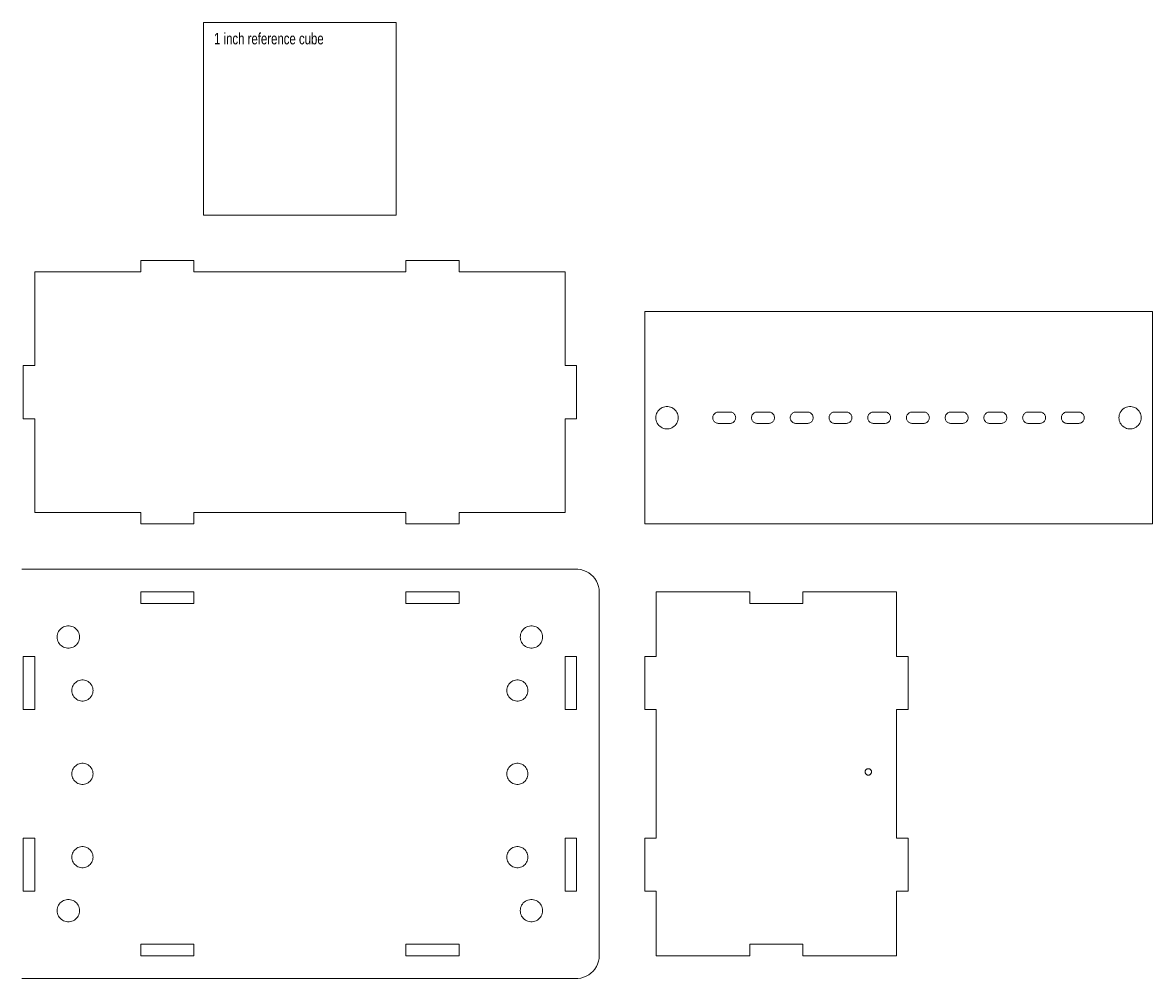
# Model space of a CAD drawing. Header units: millimetres. Extents: x -112 to 112, y -128 to 99.
# Drawn here: x -36.6 to 112.5, y -27 to 99.2 of the extents above; entities that cross this region are included whole.
import ezdxf

# ---------------------------------------------------------------- set-up
doc = ezdxf.new("R2010")
doc.units = ezdxf.units.MM
doc.layers.get('0').update_dxf_attribs({"linetype": 'CONTINUOUS', "lineweight": 0})
doc.styles.get("Standard").update_dxf_attribs({"font": 'txt', "width": 0.75})

msp = doc.modelspace()

# ---------------------------------------------------------------- linework, layer by layer
for p, q in [((-12.7, 73.75), (-12.7, 99.15)), ((-12.7, 99.15), (12.7, 99.15)), ((12.7, 99.15), (12.7, 73.75)), ((12.7, 73.75), (-12.7, 73.75)), ((-21, 66.25), (-21, 67.75)), ((-21, 67.75), (-14, 67.75)), ((-14, 67.75), (-14, 66.25)), ((14, 66.25), (14, 67.75)), ((14, 67.75), (21, 67.75)), ((21, 67.75), (21, 66.25)), ((-35, 53.875), (-35, 66.25)), ((-35, 66.25), (-21, 66.25)), ((-14, 66.25), (14, 66.25)), ((21, 66.25), (35, 66.25)), ((35, 66.25), (35, 53.875)), ((45.5, 33), (45.5, 61)), ((45.5, 61), (112.5, 61)), ((112.5, 61), (112.5, 33)), ((-36.5, 46.875), (-36.5, 53.875)), ((-36.5, 53.875), (-35, 53.875)), ((35, 53.875), (36.5, 53.875)), ((36.5, 53.875), (36.5, 46.875)), ((47.154, 47.71), (47.253, 47.866)), ((47.253, 47.866), (47.371, 48.008)), ((47.371, 48.008), (47.506, 48.135)), ((47.506, 48.135), (47.656, 48.244)), ((47.656, 48.244), (47.818, 48.333)), ((47.818, 48.333), (47.99, 48.401)), ((47.99, 48.401), (48.169, 48.447)), ((48.169, 48.447), (48.352, 48.47)), ((48.352, 48.47), (48.538, 48.47)), ((48.538, 48.47), (48.721, 48.447)), ((48.721, 48.447), (48.9, 48.401)), ((48.9, 48.401), (49.072, 48.333)), ((49.072, 48.333), (49.234, 48.244)), ((49.234, 48.244), (49.384, 48.135)), ((49.384, 48.135), (49.519, 48.008)), ((49.519, 48.008), (49.637, 47.866)), ((49.637, 47.866), (49.736, 47.71)), ((54.921, 47.679), (55.008, 47.713)), ((55.008, 47.713), (55.099, 47.737)), ((55.099, 47.737), (55.193, 47.749)), ((55.193, 47.749), (55.24, 47.75)), ((55.24, 47.75), (56.76, 47.75)), ((56.76, 47.75), (56.807, 47.749)), ((56.807, 47.749), (56.901, 47.737)), ((56.901, 47.737), (56.992, 47.713)), ((56.992, 47.713), (57.079, 47.679)), ((60.032, 47.679), (60.119, 47.713)), ((60.119, 47.713), (60.211, 47.737)), ((60.211, 47.737), (60.304, 47.749)), ((60.304, 47.749), (60.351, 47.75)), ((60.351, 47.75), (61.871, 47.75)), ((61.871, 47.75), (61.918, 47.749)), ((61.918, 47.749), (62.012, 47.737)), ((62.012, 47.737), (62.103, 47.713)), ((62.103, 47.713), (62.19, 47.679)), ((65.143, 47.679), (65.23, 47.713)), ((65.23, 47.713), (65.322, 47.737)), ((65.322, 47.737), (65.415, 47.749)), ((65.415, 47.749), (65.462, 47.749)), ((65.462, 47.749), (66.982, 47.75)), ((66.982, 47.75), (67.029, 47.749)), ((67.029, 47.749), (67.123, 47.737)), ((67.123, 47.737), (67.214, 47.713)), ((67.214, 47.713), (67.302, 47.679)), ((70.254, 47.679), (70.342, 47.713)), ((70.342, 47.713), (70.433, 47.737)), ((70.433, 47.737), (70.526, 47.749)), ((70.526, 47.749), (70.573, 47.75)), ((70.573, 47.75), (72.093, 47.75)), ((72.093, 47.75), (72.14, 47.749)), ((72.14, 47.749), (72.234, 47.737)), ((72.234, 47.737), (72.325, 47.713)), ((72.325, 47.713), (72.413, 47.679)), ((75.365, 47.679), (75.453, 47.713)), ((75.453, 47.713), (75.544, 47.737)), ((75.544, 47.737), (75.637, 47.749)), ((75.637, 47.749), (75.684, 47.75)), ((75.684, 47.75), (77.204, 47.75)), ((77.204, 47.75), (77.252, 47.749)), ((77.252, 47.749), (77.345, 47.737)), ((77.345, 47.737), (77.436, 47.713)), ((77.436, 47.713), (77.524, 47.679)), ((80.476, 47.679), (80.564, 47.713)), ((80.564, 47.713), (80.655, 47.737)), ((80.655, 47.737), (80.748, 47.749)), ((80.748, 47.749), (80.796, 47.75)), ((80.796, 47.75), (82.316, 47.75)), ((82.316, 47.75), (82.363, 47.749)), ((82.363, 47.749), (82.456, 47.737)), ((82.456, 47.737), (82.547, 47.713)), ((82.547, 47.713), (82.635, 47.679)), ((85.587, 47.679), (85.675, 47.713)), ((85.675, 47.713), (85.766, 47.737)), ((85.766, 47.737), (85.86, 47.749)), ((85.86, 47.749), (85.907, 47.75)), ((85.907, 47.75), (87.427, 47.75)), ((87.427, 47.75), (87.474, 47.749)), ((87.474, 47.749), (87.567, 47.737)), ((87.567, 47.737), (87.658, 47.713)), ((87.658, 47.713), (87.746, 47.679)), ((90.698, 47.679), (90.786, 47.713)), ((90.786, 47.713), (90.877, 47.737)), ((90.877, 47.737), (90.971, 47.749)), ((90.971, 47.749), (91.018, 47.75)), ((91.018, 47.75), (92.538, 47.75)), ((92.538, 47.75), (92.585, 47.749)), ((92.585, 47.749), (92.678, 47.737)), ((92.678, 47.737), (92.77, 47.713)), ((92.77, 47.713), (92.857, 47.679)), ((95.81, 47.679), (95.897, 47.713)), ((95.897, 47.713), (95.988, 47.737)), ((95.988, 47.737), (96.082, 47.749)), ((96.082, 47.749), (96.129, 47.75)), ((96.129, 47.75), (97.649, 47.75)), ((97.649, 47.75), (97.696, 47.749)), ((97.696, 47.749), (97.789, 47.737)), ((97.789, 47.737), (97.881, 47.713)), ((97.881, 47.713), (97.968, 47.679)), ((100.921, 47.679), (101.008, 47.713)), ((101.008, 47.713), (101.099, 47.737)), ((101.099, 47.737), (101.193, 47.749)), ((101.193, 47.749), (101.24, 47.75)), ((101.24, 47.75), (102.76, 47.75)), ((102.76, 47.75), (102.807, 47.749)), ((102.807, 47.749), (102.901, 47.737)), ((102.901, 47.737), (102.992, 47.713)), ((102.992, 47.713), (103.079, 47.679)), ((108.264, 47.71), (108.363, 47.866)), ((108.363, 47.866), (108.481, 48.008)), ((108.481, 48.008), (108.616, 48.135)), ((108.616, 48.135), (108.766, 48.244)), ((108.766, 48.244), (108.928, 48.333)), ((108.928, 48.333), (109.1, 48.401)), ((109.1, 48.401), (109.279, 48.447)), ((109.279, 48.447), (109.462, 48.47)), ((109.462, 48.47), (109.648, 48.47)), ((109.648, 48.47), (109.831, 48.447)), ((109.831, 48.447), (110.01, 48.401)), ((110.01, 48.401), (110.182, 48.333)), ((110.182, 48.333), (110.344, 48.244)), ((110.344, 48.244), (110.494, 48.135)), ((110.494, 48.135), (110.629, 48.008)), ((110.629, 48.008), (110.747, 47.866)), ((110.747, 47.866), (110.846, 47.71)), ((-35, 46.875), (-36.5, 46.875)), ((-35, 34.5), (-35, 46.875)), ((36.5, 46.875), (35, 46.875)), ((35, 46.875), (35, 34.5)), ((46.972, 47), (46.983, 47.185)), ((46.983, 46.815), (46.972, 47)), ((46.983, 47.185), (47.018, 47.366)), ((47.018, 46.634), (46.983, 46.815)), ((47.018, 47.366), (47.075, 47.542)), ((47.075, 46.458), (47.018, 46.634)), ((47.075, 47.542), (47.154, 47.71)), ((47.154, 46.29), (47.075, 46.458)), ((47.253, 46.134), (47.154, 46.29)), ((49.736, 46.29), (49.637, 46.134)), ((49.736, 47.71), (49.815, 47.542)), ((49.815, 46.458), (49.736, 46.29)), ((49.815, 47.542), (49.872, 47.366)), ((49.872, 46.634), (49.815, 46.458)), ((49.872, 47.366), (49.907, 47.185)), ((49.907, 46.815), (49.872, 46.634)), ((49.907, 47.185), (49.918, 47)), ((49.918, 47), (49.907, 46.815)), ((54.49, 47), (54.496, 47.094)), ((54.496, 46.906), (54.49, 47)), ((54.496, 47.094), (54.514, 47.187)), ((54.514, 46.813), (54.496, 46.906)), ((54.514, 47.187), (54.543, 47.276)), ((54.543, 46.724), (54.514, 46.813)), ((54.543, 47.276), (54.583, 47.361)), ((54.583, 46.639), (54.543, 46.724)), ((54.583, 47.361), (54.633, 47.441)), ((54.633, 46.559), (54.583, 46.639)), ((54.633, 47.441), (54.693, 47.513)), ((54.693, 46.487), (54.633, 46.559)), ((54.693, 47.513), (54.762, 47.578)), ((54.762, 46.422), (54.693, 46.487)), ((54.762, 47.578), (54.838, 47.633)), ((54.838, 46.367), (54.762, 46.422)), ((54.838, 47.633), (54.921, 47.679)), ((54.921, 46.321), (54.838, 46.367)), ((55.008, 46.287), (54.921, 46.321)), ((55.099, 46.263), (55.008, 46.287)), ((55.193, 46.251), (55.099, 46.263)), ((55.24, 46.251), (55.193, 46.251)), ((56.76, 46.25), (55.24, 46.251)), ((56.807, 46.251), (56.76, 46.25)), ((56.901, 46.263), (56.807, 46.251)), ((56.992, 46.287), (56.901, 46.263)), ((57.079, 46.321), (56.992, 46.287)), ((57.079, 47.679), (57.162, 47.633)), ((57.162, 46.367), (57.079, 46.321)), ((57.162, 47.633), (57.238, 47.578)), ((57.238, 46.422), (57.162, 46.367)), ((57.238, 47.578), (57.307, 47.513)), ((57.307, 46.487), (57.238, 46.422)), ((57.307, 47.513), (57.367, 47.441)), ((57.367, 46.559), (57.307, 46.487)), ((57.367, 47.441), (57.417, 47.361)), ((57.417, 46.639), (57.367, 46.559)), ((57.417, 47.361), (57.457, 47.276)), ((57.457, 46.724), (57.417, 46.639)), ((57.457, 47.276), (57.486, 47.187)), ((57.486, 46.813), (57.457, 46.724)), ((57.486, 47.187), (57.504, 47.094)), ((57.504, 46.906), (57.486, 46.813)), ((57.504, 47.094), (57.51, 47)), ((57.51, 47), (57.504, 46.906)), ((59.601, 47), (59.607, 47.094)), ((59.607, 46.906), (59.601, 47)), ((59.607, 47.094), (59.625, 47.187)), ((59.625, 46.813), (59.607, 46.906)), ((59.625, 47.187), (59.654, 47.276)), ((59.654, 46.724), (59.625, 46.813)), ((59.654, 47.276), (59.694, 47.361)), ((59.694, 46.639), (59.654, 46.724)), ((59.694, 47.361), (59.744, 47.441)), ((59.744, 46.559), (59.694, 46.639)), ((59.744, 47.441), (59.804, 47.513)), ((59.804, 46.487), (59.744, 46.559)), ((59.804, 47.513), (59.873, 47.578)), ((59.873, 46.422), (59.804, 46.487)), ((59.873, 47.578), (59.949, 47.633)), ((59.949, 46.367), (59.873, 46.422)), ((59.949, 47.633), (60.032, 47.679)), ((60.032, 46.321), (59.949, 46.367)), ((60.119, 46.287), (60.032, 46.321)), ((60.211, 46.263), (60.119, 46.287)), ((60.304, 46.251), (60.211, 46.263)), ((60.351, 46.251), (60.304, 46.251)), ((61.871, 46.25), (60.351, 46.251)), ((61.918, 46.251), (61.871, 46.25)), ((62.012, 46.263), (61.918, 46.251)), ((62.103, 46.287), (62.012, 46.263)), ((62.19, 46.321), (62.103, 46.287)), ((62.19, 47.679), (62.273, 47.633)), ((62.273, 46.367), (62.19, 46.321)), ((62.273, 47.633), (62.349, 47.578)), ((62.349, 46.422), (62.273, 46.367)), ((62.349, 47.578), (62.418, 47.513)), ((62.418, 46.487), (62.349, 46.422)), ((62.418, 47.513), (62.478, 47.441)), ((62.478, 46.559), (62.418, 46.487)), ((62.478, 47.441), (62.528, 47.361)), ((62.528, 46.639), (62.478, 46.559)), ((62.528, 47.361), (62.568, 47.276)), ((62.568, 46.724), (62.528, 46.639)), ((62.568, 47.276), (62.598, 47.187)), ((62.598, 46.813), (62.568, 46.724)), ((62.598, 47.187), (62.615, 47.094)), ((62.615, 46.906), (62.598, 46.813)), ((62.615, 47.094), (62.621, 47)), ((62.621, 47), (62.615, 46.906)), ((64.712, 47), (64.718, 47.094)), ((64.718, 46.906), (64.712, 47)), ((64.718, 47.094), (64.736, 47.187)), ((64.736, 46.813), (64.718, 46.906)), ((64.736, 47.187), (64.765, 47.276)), ((64.765, 46.724), (64.736, 46.813)), ((64.765, 47.276), (64.805, 47.361)), ((64.805, 46.639), (64.765, 46.724)), ((64.805, 47.361), (64.855, 47.441)), ((64.855, 46.559), (64.805, 46.639)), ((64.855, 47.441), (64.915, 47.513)), ((64.915, 46.487), (64.855, 46.559)), ((64.915, 47.513), (64.984, 47.578)), ((64.984, 46.422), (64.915, 46.487)), ((64.984, 47.578), (65.06, 47.633)), ((65.06, 46.367), (64.984, 46.422)), ((65.06, 47.633), (65.143, 47.679)), ((65.143, 46.321), (65.06, 46.367)), ((65.23, 46.287), (65.143, 46.321)), ((65.322, 46.263), (65.23, 46.287)), ((65.415, 46.251), (65.322, 46.263)), ((65.462, 46.25), (65.415, 46.251)), ((66.982, 46.25), (65.462, 46.25)), ((67.029, 46.251), (66.982, 46.25)), ((67.123, 46.263), (67.029, 46.251)), ((67.214, 46.287), (67.123, 46.263)), ((67.302, 46.321), (67.214, 46.287)), ((67.302, 47.679), (67.384, 47.633)), ((67.384, 46.367), (67.302, 46.321)), ((67.384, 47.633), (67.46, 47.578)), ((67.46, 46.422), (67.384, 46.367)), ((67.46, 47.578), (67.529, 47.513)), ((67.529, 46.487), (67.46, 46.422)), ((67.529, 47.513), (67.589, 47.441)), ((67.589, 46.559), (67.529, 46.487)), ((67.589, 47.441), (67.639, 47.361)), ((67.639, 46.639), (67.589, 46.559)), ((67.639, 47.361), (67.68, 47.276)), ((67.68, 46.724), (67.639, 46.639)), ((67.68, 47.276), (67.709, 47.187)), ((67.709, 46.813), (67.68, 46.724)), ((67.709, 47.187), (67.726, 47.094)), ((67.726, 46.906), (67.709, 46.813)), ((67.726, 47.094), (67.732, 47)), ((67.732, 47), (67.726, 46.906)), ((69.823, 47), (69.829, 47.094)), ((69.829, 46.906), (69.823, 47)), ((69.829, 47.094), (69.847, 47.187)), ((69.847, 46.813), (69.829, 46.906)), ((69.847, 47.187), (69.876, 47.276)), ((69.876, 46.724), (69.847, 46.813)), ((69.876, 47.276), (69.916, 47.361)), ((69.916, 46.639), (69.876, 46.724)), ((69.916, 47.361), (69.967, 47.441)), ((69.967, 46.559), (69.916, 46.639)), ((69.967, 47.441), (70.027, 47.513)), ((70.027, 46.487), (69.967, 46.559)), ((70.027, 47.513), (70.095, 47.578)), ((70.095, 46.422), (70.027, 46.487)), ((70.095, 47.578), (70.171, 47.633)), ((70.171, 46.367), (70.095, 46.422)), ((70.171, 47.633), (70.254, 47.679)), ((70.254, 46.321), (70.171, 46.367)), ((70.342, 46.287), (70.254, 46.321)), ((70.433, 46.263), (70.342, 46.287)), ((70.526, 46.251), (70.433, 46.263)), ((70.573, 46.251), (70.526, 46.251)), ((72.093, 46.25), (70.573, 46.251)), ((72.14, 46.251), (72.093, 46.25)), ((72.234, 46.263), (72.14, 46.251)), ((72.325, 46.287), (72.234, 46.263)), ((72.413, 46.321), (72.325, 46.287)), ((72.413, 47.679), (72.495, 47.633)), ((72.495, 46.367), (72.413, 46.321)), ((72.495, 47.633), (72.571, 47.578)), ((72.571, 46.422), (72.495, 46.367)), ((72.571, 47.578), (72.64, 47.513)), ((72.64, 46.487), (72.571, 46.422)), ((72.64, 47.513), (72.7, 47.441)), ((72.7, 46.559), (72.64, 46.487)), ((72.7, 47.441), (72.751, 47.361)), ((72.751, 46.639), (72.7, 46.559)), ((72.751, 47.361), (72.791, 47.276)), ((72.791, 46.724), (72.751, 46.639)), ((72.791, 47.276), (72.82, 47.187)), ((72.82, 46.813), (72.791, 46.724)), ((72.82, 47.187), (72.837, 47.094)), ((72.837, 46.906), (72.82, 46.813)), ((72.837, 47.094), (72.843, 47)), ((72.843, 47), (72.837, 46.906)), ((74.934, 47), (74.94, 47.094)), ((74.94, 46.906), (74.934, 47)), ((74.94, 47.094), (74.958, 47.187)), ((74.958, 46.813), (74.94, 46.906)), ((74.958, 47.187), (74.987, 47.276)), ((74.987, 46.724), (74.958, 46.813)), ((74.987, 47.276), (75.027, 47.361)), ((75.027, 46.639), (74.987, 46.724)), ((75.027, 47.361), (75.078, 47.441)), ((75.078, 46.559), (75.027, 46.639)), ((75.078, 47.441), (75.138, 47.513)), ((75.138, 46.487), (75.078, 46.559)), ((75.138, 47.513), (75.206, 47.578)), ((75.206, 46.422), (75.138, 46.487)), ((75.206, 47.578), (75.283, 47.633)), ((75.283, 46.367), (75.206, 46.422)), ((75.283, 47.633), (75.365, 47.679)), ((75.365, 46.321), (75.283, 46.367)), ((75.453, 46.287), (75.365, 46.321)), ((75.544, 46.263), (75.453, 46.287)), ((75.637, 46.251), (75.544, 46.263)), ((75.684, 46.25), (75.637, 46.251)), ((77.204, 46.25), (75.684, 46.25)), ((77.252, 46.251), (77.204, 46.25)), ((77.345, 46.263), (77.252, 46.251)), ((77.436, 46.287), (77.345, 46.263)), ((77.524, 46.321), (77.436, 46.287)), ((77.524, 47.679), (77.606, 47.633)), ((77.606, 46.367), (77.524, 46.321)), ((77.606, 47.633), (77.683, 47.578)), ((77.683, 46.422), (77.606, 46.367)), ((77.683, 47.578), (77.751, 47.513)), ((77.751, 46.487), (77.683, 46.422)), ((77.751, 47.513), (77.811, 47.441)), ((77.811, 46.559), (77.751, 46.487)), ((77.811, 47.441), (77.862, 47.361)), ((77.862, 46.639), (77.811, 46.559)), ((77.862, 47.361), (77.902, 47.276)), ((77.902, 46.724), (77.862, 46.639)), ((77.902, 47.276), (77.931, 47.187)), ((77.931, 46.813), (77.902, 46.724)), ((77.931, 47.187), (77.949, 47.094)), ((77.949, 46.906), (77.931, 46.813)), ((77.949, 47.094), (77.954, 47)), ((77.954, 47), (77.949, 46.906)), ((80.046, 47), (80.051, 47.094)), ((80.051, 46.906), (80.046, 47)), ((80.051, 47.094), (80.069, 47.187)), ((80.069, 46.813), (80.051, 46.906)), ((80.069, 47.187), (80.098, 47.276)), ((80.098, 46.724), (80.069, 46.813)), ((80.098, 47.276), (80.138, 47.361)), ((80.138, 46.639), (80.098, 46.724)), ((80.138, 47.361), (80.189, 47.441)), ((80.189, 46.559), (80.138, 46.639)), ((80.189, 47.441), (80.249, 47.513)), ((80.249, 46.487), (80.189, 46.559)), ((80.249, 47.513), (80.317, 47.578)), ((80.317, 46.422), (80.249, 46.487)), ((80.317, 47.578), (80.394, 47.633)), ((80.394, 46.367), (80.317, 46.422)), ((80.394, 47.633), (80.476, 47.679)), ((80.476, 46.321), (80.394, 46.367)), ((80.564, 46.287), (80.476, 46.321)), ((80.655, 46.263), (80.564, 46.287)), ((80.748, 46.251), (80.655, 46.263)), ((80.796, 46.25), (80.748, 46.251)), ((82.316, 46.25), (80.796, 46.25)), ((82.363, 46.251), (82.316, 46.25)), ((82.456, 46.263), (82.363, 46.251)), ((82.547, 46.287), (82.456, 46.263)), ((82.635, 46.321), (82.547, 46.287)), ((82.635, 47.679), (82.717, 47.633)), ((82.717, 46.367), (82.635, 46.321)), ((82.717, 47.633), (82.794, 47.578)), ((82.794, 46.422), (82.717, 46.367)), ((82.794, 47.578), (82.862, 47.513)), ((82.862, 46.487), (82.794, 46.422)), ((82.862, 47.513), (82.922, 47.441)), ((82.922, 46.559), (82.862, 46.487)), ((82.922, 47.441), (82.973, 47.361)), ((82.973, 46.639), (82.922, 46.559)), ((82.973, 47.361), (83.013, 47.276)), ((83.013, 46.724), (82.973, 46.639)), ((83.013, 47.276), (83.042, 47.187)), ((83.042, 46.813), (83.013, 46.724)), ((83.042, 47.187), (83.06, 47.094)), ((83.06, 46.906), (83.042, 46.813)), ((83.06, 47.094), (83.066, 47)), ((83.066, 47), (83.06, 46.906)), ((85.157, 47), (85.163, 47.094)), ((85.163, 46.906), (85.157, 47)), ((85.163, 47.094), (85.18, 47.187)), ((85.18, 46.813), (85.163, 46.906)), ((85.18, 47.187), (85.209, 47.276)), ((85.209, 46.724), (85.18, 46.813)), ((85.209, 47.276), (85.249, 47.361)), ((85.249, 46.639), (85.209, 46.724)), ((85.249, 47.361), (85.3, 47.441)), ((85.3, 46.559), (85.249, 46.639)), ((85.3, 47.441), (85.36, 47.513)), ((85.36, 46.487), (85.3, 46.559)), ((85.36, 47.513), (85.429, 47.578)), ((85.429, 46.422), (85.36, 46.487)), ((85.429, 47.578), (85.505, 47.633)), ((85.505, 46.367), (85.429, 46.422)), ((85.505, 47.633), (85.587, 47.679)), ((85.587, 46.321), (85.505, 46.367)), ((85.675, 46.287), (85.587, 46.321)), ((85.766, 46.263), (85.675, 46.287)), ((85.86, 46.251), (85.766, 46.263)), ((85.907, 46.25), (85.86, 46.251)), ((87.427, 46.25), (85.907, 46.25)), ((87.474, 46.251), (87.427, 46.25)), ((87.567, 46.263), (87.474, 46.251)), ((87.658, 46.287), (87.567, 46.263)), ((87.746, 46.321), (87.658, 46.287)), ((87.746, 47.679), (87.829, 47.633)), ((87.829, 46.367), (87.746, 46.321)), ((87.829, 47.633), (87.905, 47.578)), ((87.905, 46.422), (87.829, 46.367)), ((87.905, 47.578), (87.973, 47.513)), ((87.973, 46.487), (87.905, 46.422)), ((87.973, 47.513), (88.033, 47.441)), ((88.033, 46.559), (87.973, 46.487)), ((88.033, 47.441), (88.084, 47.361)), ((88.084, 46.639), (88.033, 46.559)), ((88.084, 47.361), (88.124, 47.276)), ((88.124, 46.724), (88.084, 46.639)), ((88.124, 47.276), (88.153, 47.187)), ((88.153, 46.813), (88.124, 46.724)), ((88.153, 47.187), (88.171, 47.094)), ((88.171, 46.906), (88.153, 46.813)), ((88.171, 47.094), (88.177, 47)), ((88.177, 47), (88.171, 46.906)), ((90.268, 47), (90.274, 47.094)), ((90.274, 46.906), (90.268, 47)), ((90.274, 47.094), (90.291, 47.187)), ((90.291, 46.813), (90.274, 46.906)), ((90.291, 47.187), (90.32, 47.276)), ((90.32, 46.724), (90.291, 46.813)), ((90.32, 47.276), (90.361, 47.361)), ((90.361, 46.639), (90.32, 46.724)), ((90.361, 47.361), (90.411, 47.441)), ((90.411, 46.559), (90.361, 46.639)), ((90.411, 47.441), (90.471, 47.513)), ((90.471, 46.487), (90.411, 46.559)), ((90.471, 47.513), (90.54, 47.578)), ((90.54, 46.422), (90.471, 46.487)), ((90.54, 47.578), (90.616, 47.633)), ((90.616, 46.367), (90.54, 46.422)), ((90.616, 47.633), (90.698, 47.679)), ((90.698, 46.321), (90.616, 46.367)), ((90.786, 46.287), (90.698, 46.321)), ((90.877, 46.263), (90.786, 46.287)), ((90.971, 46.251), (90.877, 46.263)), ((91.018, 46.251), (90.971, 46.251)), ((92.538, 46.25), (91.018, 46.251)), ((92.585, 46.251), (92.538, 46.25)), ((92.678, 46.263), (92.585, 46.251)), ((92.77, 46.287), (92.678, 46.263)), ((92.857, 46.321), (92.77, 46.287)), ((92.857, 47.679), (92.94, 47.633)), ((92.94, 46.367), (92.857, 46.321)), ((92.94, 47.633), (93.016, 47.578)), ((93.016, 46.422), (92.94, 46.367)), ((93.016, 47.578), (93.085, 47.513)), ((93.085, 46.487), (93.016, 46.422)), ((93.085, 47.513), (93.145, 47.441)), ((93.145, 46.559), (93.085, 46.487)), ((93.145, 47.441), (93.195, 47.361)), ((93.195, 46.639), (93.145, 46.559)), ((93.195, 47.361), (93.235, 47.276)), ((93.235, 46.724), (93.195, 46.639)), ((93.235, 47.276), (93.264, 47.187)), ((93.264, 46.813), (93.235, 46.724)), ((93.264, 47.187), (93.282, 47.094)), ((93.282, 46.906), (93.264, 46.813)), ((93.282, 47.094), (93.288, 47)), ((93.288, 47), (93.282, 46.906)), ((95.379, 47), (95.385, 47.094)), ((95.385, 46.906), (95.379, 47)), ((95.385, 47.094), (95.402, 47.187)), ((95.402, 46.813), (95.385, 46.906)), ((95.402, 47.187), (95.432, 47.276)), ((95.432, 46.724), (95.402, 46.813)), ((95.432, 47.276), (95.472, 47.361)), ((95.472, 46.639), (95.432, 46.724)), ((95.472, 47.361), (95.522, 47.441)), ((95.522, 46.559), (95.472, 46.639)), ((95.522, 47.441), (95.582, 47.513)), ((95.582, 46.487), (95.522, 46.559)), ((95.582, 47.513), (95.651, 47.578)), ((95.651, 46.422), (95.582, 46.487)), ((95.651, 47.578), (95.727, 47.633)), ((95.727, 46.367), (95.651, 46.422)), ((95.727, 47.633), (95.81, 47.679)), ((95.81, 46.321), (95.727, 46.367)), ((95.897, 46.287), (95.81, 46.321)), ((95.988, 46.263), (95.897, 46.287)), ((96.082, 46.251), (95.988, 46.263)), ((96.129, 46.251), (96.082, 46.251)), ((97.649, 46.25), (96.129, 46.251)), ((97.696, 46.251), (97.649, 46.25)), ((97.789, 46.263), (97.696, 46.251)), ((97.881, 46.287), (97.789, 46.263)), ((97.968, 46.321), (97.881, 46.287)), ((97.968, 47.679), (98.051, 47.633)), ((98.051, 46.367), (97.968, 46.321)), ((98.051, 47.633), (98.127, 47.578)), ((98.127, 46.422), (98.051, 46.367)), ((98.127, 47.578), (98.196, 47.513)), ((98.196, 46.487), (98.127, 46.422)), ((98.196, 47.513), (98.256, 47.441)), ((98.256, 46.559), (98.196, 46.487)), ((98.256, 47.441), (98.306, 47.361)), ((98.306, 46.639), (98.256, 46.559)), ((98.306, 47.361), (98.346, 47.276)), ((98.346, 46.724), (98.306, 46.639)), ((98.346, 47.276), (98.375, 47.187)), ((98.375, 46.813), (98.346, 46.724)), ((98.375, 47.187), (98.393, 47.094)), ((98.393, 46.906), (98.375, 46.813)), ((98.393, 47.094), (98.399, 47)), ((98.399, 47), (98.393, 46.906)), ((100.49, 47), (100.496, 47.094)), ((100.496, 46.906), (100.49, 47)), ((100.496, 47.094), (100.514, 47.187)), ((100.514, 46.813), (100.496, 46.906)), ((100.514, 47.187), (100.543, 47.276)), ((100.543, 46.724), (100.514, 46.813)), ((100.543, 47.276), (100.583, 47.361)), ((100.583, 46.639), (100.543, 46.724)), ((100.583, 47.361), (100.633, 47.441)), ((100.633, 46.559), (100.583, 46.639)), ((100.633, 47.441), (100.693, 47.513)), ((100.693, 46.487), (100.633, 46.559)), ((100.693, 47.513), (100.762, 47.578)), ((100.762, 46.422), (100.693, 46.487)), ((100.762, 47.578), (100.838, 47.633)), ((100.838, 46.367), (100.762, 46.422)), ((100.838, 47.633), (100.921, 47.679)), ((100.921, 46.321), (100.838, 46.367)), ((101.008, 46.287), (100.921, 46.321)), ((101.099, 46.263), (101.008, 46.287)), ((101.193, 46.251), (101.099, 46.263)), ((101.24, 46.25), (101.193, 46.251)), ((102.76, 46.25), (101.24, 46.25)), ((102.807, 46.251), (102.76, 46.25)), ((102.901, 46.263), (102.807, 46.251)), ((102.992, 46.287), (102.901, 46.263)), ((103.079, 46.321), (102.992, 46.287)), ((103.079, 47.679), (103.162, 47.633)), ((103.162, 46.367), (103.079, 46.321)), ((103.162, 47.633), (103.238, 47.578)), ((103.238, 46.422), (103.162, 46.367)), ((103.238, 47.578), (103.307, 47.513)), ((103.307, 46.487), (103.238, 46.422)), ((103.307, 47.513), (103.367, 47.441)), ((103.367, 46.559), (103.307, 46.487)), ((103.367, 47.441), (103.417, 47.361)), ((103.417, 46.639), (103.367, 46.559)), ((103.417, 47.361), (103.457, 47.276)), ((103.457, 46.724), (103.417, 46.639)), ((103.457, 47.276), (103.486, 47.187)), ((103.486, 46.813), (103.457, 46.724)), ((103.486, 47.187), (103.504, 47.094)), ((103.504, 46.906), (103.486, 46.813)), ((103.504, 47.094), (103.51, 47)), ((103.51, 47), (103.504, 46.906)), ((108.082, 47), (108.093, 47.185)), ((108.093, 46.815), (108.082, 47)), ((108.093, 47.185), (108.128, 47.366)), ((108.128, 46.634), (108.093, 46.815)), ((108.128, 47.366), (108.185, 47.542)), ((108.185, 46.458), (108.128, 46.634)), ((108.185, 47.542), (108.264, 47.71)), ((108.264, 46.29), (108.185, 46.458)), ((108.363, 46.134), (108.264, 46.29)), ((110.846, 46.29), (110.747, 46.134)), ((110.846, 47.71), (110.925, 47.542)), ((110.925, 46.458), (110.846, 46.29)), ((110.925, 47.542), (110.982, 47.366)), ((110.982, 46.634), (110.925, 46.458)), ((110.982, 47.366), (111.017, 47.185)), ((111.017, 46.815), (110.982, 46.634)), ((111.017, 47.185), (111.028, 47)), ((111.028, 47), (111.017, 46.815)), ((47.371, 45.992), (47.253, 46.134)), ((47.506, 45.865), (47.371, 45.992)), ((47.656, 45.756), (47.506, 45.865)), ((47.818, 45.667), (47.656, 45.756)), ((47.99, 45.599), (47.818, 45.667)), ((48.169, 45.553), (47.99, 45.599)), ((48.352, 45.53), (48.169, 45.553)), ((48.538, 45.53), (48.352, 45.53)), ((48.721, 45.553), (48.538, 45.53)), ((48.9, 45.599), (48.721, 45.553)), ((49.072, 45.667), (48.9, 45.599)), ((49.234, 45.756), (49.072, 45.667)), ((49.384, 45.865), (49.234, 45.756)), ((49.519, 45.992), (49.384, 45.865)), ((49.637, 46.134), (49.519, 45.992)), ((108.481, 45.992), (108.363, 46.134)), ((108.616, 45.865), (108.481, 45.992)), ((108.766, 45.756), (108.616, 45.865)), ((108.928, 45.667), (108.766, 45.756)), ((109.1, 45.599), (108.928, 45.667)), ((109.279, 45.553), (109.1, 45.599)), ((109.462, 45.53), (109.279, 45.553)), ((109.648, 45.53), (109.462, 45.53)), ((109.831, 45.553), (109.648, 45.53)), ((110.01, 45.599), (109.831, 45.553)), ((110.182, 45.667), (110.01, 45.599)), ((110.344, 45.756), (110.182, 45.667)), ((110.494, 45.865), (110.344, 45.756)), ((110.629, 45.992), (110.494, 45.865)), ((110.747, 46.134), (110.629, 45.992)), ((-21, 34.5), (-35, 34.5)), ((-21, 33), (-21, 34.5)), ((14, 34.5), (-14, 34.5)), ((-14, 34.5), (-14, 33)), ((14, 33), (14, 34.5)), ((35, 34.5), (21, 34.5)), ((21, 34.5), (21, 33)), ((-14, 33), (-21, 33)), ((21, 33), (14, 33)), ((112.5, 33), (45.5, 33)), ((-36.688, 26.994), (-36.5, 26.994)), ((-36.5, 26.994), (-36.5, 27)), ((-36.5, 27), (36.5, 27)), ((36.5, 27), (36.5, 26.994)), ((36.5, 26.994), (36.688, 26.994)), ((36.688, 26.994), (37.062, 26.947)), ((37.062, 26.947), (37.427, 26.853)), ((37.427, 26.853), (37.777, 26.714)), ((37.777, 26.714), (38.107, 26.533)), ((38.107, 26.533), (38.412, 26.312)), ((38.412, 26.312), (38.687, 26.054)), ((38.687, 26.054), (38.927, 25.763)), ((38.927, 25.763), (39.129, 25.445)), ((39.129, 25.445), (39.289, 25.104)), ((-21, 22.5), (-21, 24)), ((-21, 24), (-14, 24)), ((-14, 24), (-14, 22.5)), ((14, 22.5), (14, 24)), ((14, 24), (21, 24)), ((21, 24), (21, 22.5)), ((39.289, 25.104), (39.406, 24.746)), ((39.406, 24.746), (39.476, 24.376)), ((39.476, 24.376), (39.5, 24)), ((39.5, 24), (39.5, -24)), ((47, 15.5), (47, 24)), ((47, 24), (59.375, 24)), ((59.375, 24), (59.375, 22.5)), ((66.375, 22.5), (66.375, 24)), ((66.375, 24), (78.75, 24)), ((78.75, 24), (78.75, 15.5)), ((-14, 22.5), (-21, 22.5)), ((21, 22.5), (14, 22.5)), ((59.375, 22.5), (66.375, 22.5)), ((-31.344, 19.299), (-31.182, 19.388)), ((-31.182, 19.388), (-31.01, 19.456)), ((-31.01, 19.456), (-30.831, 19.502)), ((-30.831, 19.502), (-30.648, 19.525)), ((-30.648, 19.525), (-30.462, 19.525)), ((-30.462, 19.525), (-30.279, 19.502)), ((-30.279, 19.502), (-30.1, 19.456)), ((-30.1, 19.456), (-29.928, 19.388)), ((-29.928, 19.388), (-29.766, 19.299)), ((29.766, 19.299), (29.928, 19.388)), ((29.928, 19.388), (30.1, 19.456)), ((30.1, 19.456), (30.279, 19.502)), ((30.279, 19.502), (30.462, 19.525)), ((30.462, 19.525), (30.648, 19.525)), ((30.648, 19.525), (30.831, 19.502)), ((30.831, 19.502), (31.01, 19.456)), ((31.01, 19.456), (31.182, 19.388)), ((31.182, 19.388), (31.344, 19.299)), ((-32.028, 18.055), (-32.017, 18.24)), ((-32.017, 17.87), (-32.028, 18.055)), ((-32.017, 18.24), (-31.982, 18.421)), ((-31.982, 18.421), (-31.925, 18.597)), ((-31.925, 18.597), (-31.846, 18.765)), ((-31.846, 18.765), (-31.747, 18.921)), ((-31.747, 18.921), (-31.629, 19.063)), ((-31.629, 19.063), (-31.494, 19.19)), ((-31.494, 19.19), (-31.344, 19.299)), ((-29.766, 19.299), (-29.616, 19.19)), ((-29.616, 19.19), (-29.481, 19.063)), ((-29.481, 19.063), (-29.363, 18.921)), ((-29.363, 18.921), (-29.264, 18.765)), ((-29.264, 18.765), (-29.185, 18.597)), ((-29.185, 18.597), (-29.128, 18.421)), ((-29.128, 18.421), (-29.093, 18.24)), ((-29.093, 18.24), (-29.082, 18.055)), ((-29.082, 18.055), (-29.093, 17.87)), ((29.082, 18.055), (29.093, 18.24)), ((29.093, 17.87), (29.082, 18.055)), ((29.093, 18.24), (29.128, 18.421)), ((29.128, 18.421), (29.185, 18.597)), ((29.185, 18.597), (29.264, 18.765)), ((29.264, 18.765), (29.363, 18.921)), ((29.363, 18.921), (29.481, 19.063)), ((29.481, 19.063), (29.616, 19.19)), ((29.616, 19.19), (29.766, 19.299)), ((31.344, 19.299), (31.494, 19.19)), ((31.494, 19.19), (31.629, 19.063)), ((31.629, 19.063), (31.747, 18.921)), ((31.747, 18.921), (31.846, 18.765)), ((31.846, 18.765), (31.925, 18.597)), ((31.925, 18.597), (31.982, 18.421)), ((31.982, 18.421), (32.017, 18.24)), ((32.017, 18.24), (32.028, 18.055)), ((32.028, 18.055), (32.017, 17.87)), ((-31.982, 17.689), (-32.017, 17.87)), ((-31.925, 17.513), (-31.982, 17.689)), ((-31.846, 17.345), (-31.925, 17.513)), ((-31.747, 17.189), (-31.846, 17.345)), ((-31.629, 17.047), (-31.747, 17.189)), ((-31.494, 16.92), (-31.629, 17.047)), ((-31.344, 16.811), (-31.494, 16.92)), ((-31.182, 16.722), (-31.344, 16.811)), ((-31.01, 16.654), (-31.182, 16.722)), ((-30.831, 16.608), (-31.01, 16.654)), ((-30.648, 16.585), (-30.831, 16.608)), ((-30.462, 16.585), (-30.648, 16.585)), ((-30.279, 16.608), (-30.462, 16.585)), ((-30.1, 16.654), (-30.279, 16.608)), ((-29.928, 16.722), (-30.1, 16.654)), ((-29.766, 16.811), (-29.928, 16.722)), ((-29.616, 16.92), (-29.766, 16.811)), ((-29.481, 17.047), (-29.616, 16.92)), ((-29.363, 17.189), (-29.481, 17.047)), ((-29.264, 17.345), (-29.363, 17.189)), ((-29.185, 17.513), (-29.264, 17.345)), ((-29.128, 17.689), (-29.185, 17.513)), ((-29.093, 17.87), (-29.128, 17.689)), ((29.128, 17.689), (29.093, 17.87)), ((29.185, 17.513), (29.128, 17.689)), ((29.264, 17.345), (29.185, 17.513)), ((29.363, 17.189), (29.264, 17.345)), ((29.481, 17.047), (29.363, 17.189)), ((29.616, 16.92), (29.481, 17.047)), ((29.766, 16.811), (29.616, 16.92)), ((29.928, 16.722), (29.766, 16.811)), ((30.1, 16.654), (29.928, 16.722)), ((30.279, 16.608), (30.1, 16.654)), ((30.462, 16.585), (30.279, 16.608)), ((30.648, 16.585), (30.462, 16.585)), ((30.831, 16.608), (30.648, 16.585)), ((31.01, 16.654), (30.831, 16.608)), ((31.182, 16.722), (31.01, 16.654)), ((31.344, 16.811), (31.182, 16.722)), ((31.494, 16.92), (31.344, 16.811)), ((31.629, 17.047), (31.494, 16.92)), ((31.747, 17.189), (31.629, 17.047)), ((31.846, 17.345), (31.747, 17.189)), ((31.925, 17.513), (31.846, 17.345)), ((31.982, 17.689), (31.925, 17.513)), ((32.017, 17.87), (31.982, 17.689)), ((-36.5, 8.5), (-36.5, 15.5)), ((-36.5, 15.5), (-35, 15.5)), ((-35, 15.5), (-35, 8.5)), ((35, 8.5), (35, 15.5)), ((35, 15.5), (36.5, 15.5)), ((36.5, 15.5), (36.5, 8.5)), ((45.5, 8.5), (45.5, 15.5)), ((45.5, 15.5), (47, 15.5)), ((78.75, 15.5), (80.25, 15.5)), ((80.25, 15.5), (80.25, 8.5)), ((-29.83, 11.821), (-29.718, 11.956)), ((-29.718, 11.956), (-29.59, 12.076)), ((-29.59, 12.076), (-29.449, 12.18)), ((-29.449, 12.18), (-29.295, 12.264)), ((-29.295, 12.264), (-29.132, 12.329)), ((-29.132, 12.329), (-28.962, 12.372)), ((-28.962, 12.372), (-28.788, 12.394)), ((-28.788, 12.394), (-28.612, 12.394)), ((-28.612, 12.394), (-28.438, 12.372)), ((-28.438, 12.372), (-28.268, 12.329)), ((-28.268, 12.329), (-28.105, 12.264)), ((-28.105, 12.264), (-27.951, 12.18)), ((-27.951, 12.18), (-27.81, 12.076)), ((-27.81, 12.076), (-27.682, 11.956)), ((-27.682, 11.956), (-27.57, 11.821)), ((27.57, 11.821), (27.682, 11.956)), ((27.682, 11.956), (27.81, 12.076)), ((27.81, 12.076), (27.951, 12.18)), ((27.951, 12.18), (28.105, 12.264)), ((28.105, 12.264), (28.268, 12.329)), ((28.268, 12.329), (28.438, 12.372)), ((28.438, 12.372), (28.612, 12.394)), ((28.612, 12.394), (28.788, 12.394)), ((28.788, 12.394), (28.962, 12.372)), ((28.962, 12.372), (29.132, 12.329)), ((29.132, 12.329), (29.295, 12.264)), ((29.295, 12.264), (29.449, 12.18)), ((29.449, 12.18), (29.59, 12.076)), ((29.59, 12.076), (29.718, 11.956)), ((29.718, 11.956), (29.83, 11.821)), ((-30.097, 11), (-30.086, 11.175)), ((-30.086, 10.825), (-30.097, 11)), ((-30.086, 11.175), (-30.053, 11.347)), ((-30.053, 10.653), (-30.086, 10.825)), ((-30.053, 11.347), (-29.999, 11.514)), ((-29.999, 10.486), (-30.053, 10.653)), ((-29.999, 11.514), (-29.924, 11.673)), ((-29.924, 10.327), (-29.999, 10.486)), ((-29.924, 11.673), (-29.83, 11.821)), ((-27.57, 11.821), (-27.476, 11.673)), ((-27.476, 11.673), (-27.401, 11.514)), ((-27.401, 10.486), (-27.476, 10.327)), ((-27.401, 11.514), (-27.347, 11.347)), ((-27.347, 10.653), (-27.401, 10.486)), ((-27.347, 11.347), (-27.314, 11.175)), ((-27.314, 10.825), (-27.347, 10.653)), ((-27.314, 11.175), (-27.303, 11)), ((-27.303, 11), (-27.314, 10.825)), ((27.303, 11), (27.314, 11.175)), ((27.314, 10.825), (27.303, 11)), ((27.314, 11.175), (27.347, 11.347)), ((27.347, 10.653), (27.314, 10.825)), ((27.347, 11.347), (27.401, 11.514)), ((27.401, 10.486), (27.347, 10.653)), ((27.401, 11.514), (27.476, 11.673)), ((27.476, 10.327), (27.401, 10.486)), ((27.476, 11.673), (27.57, 11.821)), ((29.83, 11.821), (29.924, 11.673)), ((29.924, 11.673), (29.999, 11.514)), ((29.999, 10.486), (29.924, 10.327)), ((29.999, 11.514), (30.053, 11.347)), ((30.053, 10.653), (29.999, 10.486)), ((30.053, 11.347), (30.086, 11.175)), ((30.086, 10.825), (30.053, 10.653)), ((30.086, 11.175), (30.097, 11)), ((30.097, 11), (30.086, 10.825)), ((-29.83, 10.179), (-29.924, 10.327)), ((-29.718, 10.044), (-29.83, 10.179)), ((-29.59, 9.924), (-29.718, 10.044)), ((-29.449, 9.82), (-29.59, 9.924)), ((-29.295, 9.736), (-29.449, 9.82)), ((-29.132, 9.671), (-29.295, 9.736)), ((-28.962, 9.628), (-29.132, 9.671)), ((-28.788, 9.606), (-28.962, 9.628)), ((-28.612, 9.606), (-28.788, 9.606)), ((-28.438, 9.628), (-28.612, 9.606)), ((-28.268, 9.671), (-28.438, 9.628)), ((-28.105, 9.736), (-28.268, 9.671)), ((-27.951, 9.82), (-28.105, 9.736)), ((-27.81, 9.924), (-27.951, 9.82)), ((-27.682, 10.044), (-27.81, 9.924)), ((-27.57, 10.179), (-27.682, 10.044)), ((-27.476, 10.327), (-27.57, 10.179)), ((27.57, 10.179), (27.476, 10.327)), ((27.682, 10.044), (27.57, 10.179)), ((27.81, 9.924), (27.682, 10.044)), ((27.951, 9.82), (27.81, 9.924)), ((28.105, 9.736), (27.951, 9.82)), ((28.268, 9.671), (28.105, 9.736)), ((28.438, 9.628), (28.268, 9.671)), ((28.612, 9.606), (28.438, 9.628)), ((28.788, 9.606), (28.612, 9.606)), ((28.962, 9.628), (28.788, 9.606)), ((29.132, 9.671), (28.962, 9.628)), ((29.295, 9.736), (29.132, 9.671)), ((29.449, 9.82), (29.295, 9.736)), ((29.59, 9.924), (29.449, 9.82)), ((29.718, 10.044), (29.59, 9.924)), ((29.83, 10.179), (29.718, 10.044)), ((29.924, 10.327), (29.83, 10.179)), ((-35, 8.5), (-36.5, 8.5)), ((36.5, 8.5), (35, 8.5)), ((47, 8.5), (45.5, 8.5)), ((47, -8.5), (47, 8.5)), ((80.25, 8.5), (78.75, 8.5)), ((78.75, 8.5), (78.75, -8.5)), ((-30.097, 0), (-30.086, 0.175)), ((-30.086, -0.175), (-30.097, 0)), ((-30.086, 0.175), (-30.053, 0.347)), ((-30.053, 0.347), (-29.999, 0.514)), ((-29.999, 0.514), (-29.924, 0.673)), ((-29.924, 0.673), (-29.83, 0.821)), ((-29.83, 0.821), (-29.718, 0.956)), ((-29.718, 0.956), (-29.59, 1.076)), ((-29.59, 1.076), (-29.449, 1.18)), ((-29.449, 1.18), (-29.295, 1.264)), ((-29.295, 1.264), (-29.132, 1.329)), ((-29.132, 1.329), (-28.962, 1.372)), ((-28.962, 1.372), (-28.788, 1.394)), ((-28.788, 1.394), (-28.612, 1.394)), ((-28.612, 1.394), (-28.438, 1.372)), ((-28.438, 1.372), (-28.268, 1.329)), ((-28.268, 1.329), (-28.105, 1.264)), ((-28.105, 1.264), (-27.951, 1.18)), ((-27.951, 1.18), (-27.81, 1.076)), ((-27.81, 1.076), (-27.682, 0.956)), ((-27.682, 0.956), (-27.57, 0.821)), ((-27.57, 0.821), (-27.476, 0.673)), ((-27.476, 0.673), (-27.401, 0.514)), ((-27.401, 0.514), (-27.347, 0.347)), ((-27.347, 0.347), (-27.314, 0.175)), ((-27.314, 0.175), (-27.303, 0)), ((-27.303, 0), (-27.314, -0.175)), ((27.303, 0), (27.314, 0.175)), ((27.314, -0.175), (27.303, 0)), ((27.314, 0.175), (27.347, 0.347)), ((27.347, 0.347), (27.401, 0.514)), ((27.401, 0.514), (27.476, 0.673)), ((27.476, 0.673), (27.57, 0.821)), ((27.57, 0.821), (27.682, 0.956)), ((27.682, 0.956), (27.81, 1.076)), ((27.81, 1.076), (27.951, 1.18)), ((27.951, 1.18), (28.105, 1.264)), ((28.105, 1.264), (28.268, 1.329)), ((28.268, 1.329), (28.438, 1.372)), ((28.438, 1.372), (28.612, 1.394)), ((28.612, 1.394), (28.788, 1.394)), ((28.788, 1.394), (28.962, 1.372)), ((28.962, 1.372), (29.132, 1.329)), ((29.132, 1.329), (29.295, 1.264)), ((29.295, 1.264), (29.449, 1.18)), ((29.449, 1.18), (29.59, 1.076)), ((29.59, 1.076), (29.718, 0.956)), ((29.718, 0.956), (29.83, 0.821)), ((29.83, 0.821), (29.924, 0.673)), ((29.924, 0.673), (29.999, 0.514)), ((29.999, 0.514), (30.053, 0.347)), ((30.053, 0.347), (30.086, 0.175)), ((30.086, 0.175), (30.097, 0)), ((30.097, 0), (30.086, -0.175)), ((74.581, 0.277), (74.588, 0.33)), ((74.581, 0.223), (74.581, 0.277)), ((74.588, 0.17), (74.581, 0.223)), ((74.588, 0.33), (74.601, 0.381)), ((74.601, 0.119), (74.588, 0.17)), ((74.601, 0.381), (74.62, 0.431)), ((74.62, 0.069), (74.601, 0.119)), ((74.62, 0.431), (74.646, 0.478)), ((74.646, 0.022), (74.62, 0.069)), ((74.646, 0.478), (74.678, 0.521)), ((74.678, -0.021), (74.646, 0.022)), ((74.678, 0.521), (74.714, 0.56)), ((74.714, 0.56), (74.755, 0.594)), ((74.755, 0.594), (74.8, 0.622)), ((74.8, 0.622), (74.849, 0.645)), ((74.849, 0.645), (74.899, 0.662)), ((74.899, 0.662), (74.952, 0.672)), ((74.952, 0.672), (75.005, 0.675)), ((75.005, 0.675), (75.058, 0.672)), ((75.058, 0.672), (75.111, 0.662)), ((75.111, 0.662), (75.161, 0.645)), ((75.161, 0.645), (75.21, 0.622)), ((75.21, 0.622), (75.255, 0.594)), ((75.255, 0.594), (75.296, 0.56)), ((75.296, 0.56), (75.332, 0.521)), ((75.332, 0.521), (75.364, 0.478)), ((75.364, 0.022), (75.332, -0.021)), ((75.364, 0.478), (75.39, 0.431)), ((75.39, 0.069), (75.364, 0.022)), ((75.39, 0.431), (75.409, 0.381)), ((75.409, 0.119), (75.39, 0.069)), ((75.409, 0.381), (75.422, 0.33)), ((75.422, 0.17), (75.409, 0.119)), ((75.422, 0.33), (75.429, 0.277)), ((75.429, 0.223), (75.422, 0.17)), ((75.429, 0.277), (75.429, 0.223)), ((-30.053, -0.347), (-30.086, -0.175)), ((-29.999, -0.514), (-30.053, -0.347)), ((-29.924, -0.673), (-29.999, -0.514)), ((-29.83, -0.821), (-29.924, -0.673)), ((-29.718, -0.956), (-29.83, -0.821)), ((-29.59, -1.076), (-29.718, -0.956)), ((-29.449, -1.18), (-29.59, -1.076)), ((-29.295, -1.264), (-29.449, -1.18)), ((-29.132, -1.329), (-29.295, -1.264)), ((-28.962, -1.372), (-29.132, -1.329)), ((-28.788, -1.394), (-28.962, -1.372)), ((-28.612, -1.394), (-28.788, -1.394)), ((-28.438, -1.372), (-28.612, -1.394)), ((-28.268, -1.329), (-28.438, -1.372)), ((-28.105, -1.264), (-28.268, -1.329)), ((-27.951, -1.18), (-28.105, -1.264)), ((-27.81, -1.076), (-27.951, -1.18)), ((-27.682, -0.956), (-27.81, -1.076)), ((-27.57, -0.821), (-27.682, -0.956)), ((-27.476, -0.673), (-27.57, -0.821)), ((-27.401, -0.514), (-27.476, -0.673)), ((-27.347, -0.347), (-27.401, -0.514)), ((-27.314, -0.175), (-27.347, -0.347)), ((27.347, -0.347), (27.314, -0.175)), ((27.401, -0.514), (27.347, -0.347)), ((27.476, -0.673), (27.401, -0.514)), ((27.57, -0.821), (27.476, -0.673)), ((27.682, -0.956), (27.57, -0.821)), ((27.81, -1.076), (27.682, -0.956)), ((27.951, -1.18), (27.81, -1.076)), ((28.105, -1.264), (27.951, -1.18)), ((28.268, -1.329), (28.105, -1.264)), ((28.438, -1.372), (28.268, -1.329)), ((28.612, -1.394), (28.438, -1.372)), ((28.788, -1.394), (28.612, -1.394)), ((28.962, -1.372), (28.788, -1.394)), ((29.132, -1.329), (28.962, -1.372)), ((29.295, -1.264), (29.132, -1.329)), ((29.449, -1.18), (29.295, -1.264)), ((29.59, -1.076), (29.449, -1.18)), ((29.718, -0.956), (29.59, -1.076)), ((29.83, -0.821), (29.718, -0.956)), ((29.924, -0.673), (29.83, -0.821)), ((29.999, -0.514), (29.924, -0.673)), ((30.053, -0.347), (29.999, -0.514)), ((30.086, -0.175), (30.053, -0.347)), ((74.714, -0.06), (74.678, -0.021)), ((74.755, -0.094), (74.714, -0.06)), ((74.8, -0.122), (74.755, -0.094)), ((74.849, -0.145), (74.8, -0.122)), ((74.899, -0.162), (74.849, -0.145)), ((74.952, -0.172), (74.899, -0.162)), ((75.005, -0.175), (74.952, -0.172)), ((75.058, -0.172), (75.005, -0.175)), ((75.111, -0.162), (75.058, -0.172)), ((75.161, -0.145), (75.111, -0.162)), ((75.21, -0.122), (75.161, -0.145)), ((75.255, -0.094), (75.21, -0.122)), ((75.296, -0.06), (75.255, -0.094)), ((75.332, -0.021), (75.296, -0.06)), ((-36.5, -15.5), (-36.5, -8.5)), ((-36.5, -8.5), (-35, -8.5)), ((-35, -8.5), (-35, -15.5)), ((35, -15.5), (35, -8.5)), ((35, -8.5), (36.5, -8.5)), ((36.5, -8.5), (36.5, -15.5)), ((45.5, -15.5), (45.5, -8.5)), ((45.5, -8.5), (47, -8.5)), ((78.75, -8.5), (80.25, -8.5)), ((80.25, -8.5), (80.25, -15.5)), ((-29.999, -10.486), (-29.924, -10.327)), ((-29.924, -10.327), (-29.83, -10.179)), ((-29.83, -10.179), (-29.718, -10.044)), ((-29.718, -10.044), (-29.59, -9.924)), ((-29.59, -9.924), (-29.449, -9.82)), ((-29.449, -9.82), (-29.295, -9.736)), ((-29.295, -9.736), (-29.132, -9.671)), ((-29.132, -9.671), (-28.962, -9.628)), ((-28.962, -9.628), (-28.788, -9.606)), ((-28.788, -9.606), (-28.612, -9.606)), ((-28.612, -9.606), (-28.438, -9.628)), ((-28.438, -9.628), (-28.268, -9.671)), ((-28.268, -9.671), (-28.105, -9.736)), ((-28.105, -9.736), (-27.951, -9.82)), ((-27.951, -9.82), (-27.81, -9.924)), ((-27.81, -9.924), (-27.682, -10.044)), ((-27.682, -10.044), (-27.57, -10.179)), ((-27.57, -10.179), (-27.476, -10.327)), ((-27.476, -10.327), (-27.401, -10.486)), ((27.401, -10.486), (27.476, -10.327)), ((27.476, -10.327), (27.57, -10.179)), ((27.57, -10.179), (27.682, -10.044)), ((27.682, -10.044), (27.81, -9.924)), ((27.81, -9.924), (27.951, -9.82)), ((27.951, -9.82), (28.105, -9.736)), ((28.105, -9.736), (28.268, -9.671)), ((28.268, -9.671), (28.438, -9.628)), ((28.438, -9.628), (28.612, -9.606)), ((28.612, -9.606), (28.788, -9.606)), ((28.788, -9.606), (28.962, -9.628)), ((28.962, -9.628), (29.132, -9.671)), ((29.132, -9.671), (29.295, -9.736)), ((29.295, -9.736), (29.449, -9.82)), ((29.449, -9.82), (29.59, -9.924)), ((29.59, -9.924), (29.718, -10.044)), ((29.718, -10.044), (29.83, -10.179)), ((29.83, -10.179), (29.924, -10.327)), ((29.924, -10.327), (29.999, -10.486)), ((-30.097, -11), (-30.086, -10.825)), ((-30.086, -11.175), (-30.097, -11)), ((-30.086, -10.825), (-30.053, -10.653)), ((-30.053, -11.347), (-30.086, -11.175)), ((-30.053, -10.653), (-29.999, -10.486)), ((-29.999, -11.514), (-30.053, -11.347)), ((-29.924, -11.673), (-29.999, -11.514)), ((-29.83, -11.821), (-29.924, -11.673)), ((-29.718, -11.956), (-29.83, -11.821)), ((-27.57, -11.821), (-27.682, -11.956)), ((-27.476, -11.673), (-27.57, -11.821)), ((-27.401, -11.514), (-27.476, -11.673)), ((-27.401, -10.486), (-27.347, -10.653)), ((-27.347, -11.347), (-27.401, -11.514)), ((-27.347, -10.653), (-27.314, -10.825)), ((-27.314, -11.175), (-27.347, -11.347)), ((-27.314, -10.825), (-27.303, -11)), ((-27.303, -11), (-27.314, -11.175)), ((27.303, -11), (27.314, -10.825)), ((27.314, -11.175), (27.303, -11)), ((27.314, -10.825), (27.347, -10.653)), ((27.347, -11.347), (27.314, -11.175)), ((27.347, -10.653), (27.401, -10.486)), ((27.401, -11.514), (27.347, -11.347)), ((27.476, -11.673), (27.401, -11.514)), ((27.57, -11.821), (27.476, -11.673)), ((27.682, -11.956), (27.57, -11.821)), ((29.83, -11.821), (29.718, -11.956)), ((29.924, -11.673), (29.83, -11.821)), ((29.999, -11.514), (29.924, -11.673)), ((29.999, -10.486), (30.053, -10.653)), ((30.053, -11.347), (29.999, -11.514)), ((30.053, -10.653), (30.086, -10.825)), ((30.086, -11.175), (30.053, -11.347)), ((30.086, -10.825), (30.097, -11)), ((30.097, -11), (30.086, -11.175)), ((-29.59, -12.076), (-29.718, -11.956)), ((-29.449, -12.18), (-29.59, -12.076)), ((-29.295, -12.264), (-29.449, -12.18)), ((-29.132, -12.329), (-29.295, -12.264)), ((-28.962, -12.372), (-29.132, -12.329)), ((-28.788, -12.394), (-28.962, -12.372)), ((-28.612, -12.394), (-28.788, -12.394)), ((-28.438, -12.372), (-28.612, -12.394)), ((-28.268, -12.329), (-28.438, -12.372)), ((-28.105, -12.264), (-28.268, -12.329)), ((-27.951, -12.18), (-28.105, -12.264)), ((-27.81, -12.076), (-27.951, -12.18)), ((-27.682, -11.956), (-27.81, -12.076)), ((27.81, -12.076), (27.682, -11.956)), ((27.951, -12.18), (27.81, -12.076)), ((28.105, -12.264), (27.951, -12.18)), ((28.268, -12.329), (28.105, -12.264)), ((28.438, -12.372), (28.268, -12.329)), ((28.612, -12.394), (28.438, -12.372)), ((28.788, -12.394), (28.612, -12.394)), ((28.962, -12.372), (28.788, -12.394)), ((29.132, -12.329), (28.962, -12.372)), ((29.295, -12.264), (29.132, -12.329)), ((29.449, -12.18), (29.295, -12.264)), ((29.59, -12.076), (29.449, -12.18)), ((29.718, -11.956), (29.59, -12.076)), ((-35, -15.5), (-36.5, -15.5)), ((36.5, -15.5), (35, -15.5)), ((47, -15.5), (45.5, -15.5)), ((47, -24), (47, -15.5)), ((80.25, -15.5), (78.75, -15.5)), ((78.75, -15.5), (78.75, -24)), ((-32.028, -18.055), (-32.017, -17.87)), ((-32.017, -17.87), (-31.982, -17.689)), ((-31.982, -17.689), (-31.925, -17.513)), ((-31.925, -17.513), (-31.846, -17.345)), ((-31.846, -17.345), (-31.747, -17.189)), ((-31.747, -17.189), (-31.629, -17.047)), ((-31.629, -17.047), (-31.494, -16.92)), ((-31.494, -16.92), (-31.344, -16.811)), ((-31.344, -16.811), (-31.182, -16.722)), ((-31.182, -16.722), (-31.01, -16.654)), ((-31.01, -16.654), (-30.831, -16.608)), ((-30.831, -16.608), (-30.648, -16.585)), ((-30.648, -16.585), (-30.462, -16.585)), ((-30.462, -16.585), (-30.279, -16.608)), ((-30.279, -16.608), (-30.1, -16.654)), ((-30.1, -16.654), (-29.928, -16.722)), ((-29.928, -16.722), (-29.766, -16.811)), ((-29.766, -16.811), (-29.616, -16.92)), ((-29.616, -16.92), (-29.481, -17.047)), ((-29.481, -17.047), (-29.363, -17.189)), ((-29.363, -17.189), (-29.264, -17.345)), ((-29.264, -17.345), (-29.185, -17.513)), ((-29.185, -17.513), (-29.128, -17.689)), ((-29.128, -17.689), (-29.093, -17.87)), ((-29.093, -17.87), (-29.082, -18.055)), ((29.082, -18.055), (29.093, -17.87)), ((29.093, -17.87), (29.128, -17.689)), ((29.128, -17.689), (29.185, -17.513)), ((29.185, -17.513), (29.264, -17.345)), ((29.264, -17.345), (29.363, -17.189)), ((29.363, -17.189), (29.481, -17.047)), ((29.481, -17.047), (29.616, -16.92)), ((29.616, -16.92), (29.766, -16.811)), ((29.766, -16.811), (29.928, -16.722)), ((29.928, -16.722), (30.1, -16.654)), ((30.1, -16.654), (30.279, -16.608)), ((30.279, -16.608), (30.462, -16.585)), ((30.462, -16.585), (30.648, -16.585)), ((30.648, -16.585), (30.831, -16.608)), ((30.831, -16.608), (31.01, -16.654)), ((31.01, -16.654), (31.182, -16.722)), ((31.182, -16.722), (31.344, -16.811)), ((31.344, -16.811), (31.494, -16.92)), ((31.494, -16.92), (31.629, -17.047)), ((31.629, -17.047), (31.747, -17.189)), ((31.747, -17.189), (31.846, -17.345)), ((31.846, -17.345), (31.925, -17.513)), ((31.925, -17.513), (31.982, -17.689)), ((31.982, -17.689), (32.017, -17.87)), ((32.017, -17.87), (32.028, -18.055)), ((-32.017, -18.24), (-32.028, -18.055)), ((-31.982, -18.421), (-32.017, -18.24)), ((-31.925, -18.597), (-31.982, -18.421)), ((-31.846, -18.765), (-31.925, -18.597)), ((-31.747, -18.921), (-31.846, -18.765)), ((-31.629, -19.063), (-31.747, -18.921)), ((-31.494, -19.19), (-31.629, -19.063)), ((-31.344, -19.299), (-31.494, -19.19)), ((-31.182, -19.388), (-31.344, -19.299)), ((-29.766, -19.299), (-29.928, -19.388)), ((-29.616, -19.19), (-29.766, -19.299)), ((-29.481, -19.063), (-29.616, -19.19)), ((-29.363, -18.921), (-29.481, -19.063)), ((-29.264, -18.765), (-29.363, -18.921)), ((-29.185, -18.597), (-29.264, -18.765)), ((-29.128, -18.421), (-29.185, -18.597)), ((-29.093, -18.24), (-29.128, -18.421)), ((-29.082, -18.055), (-29.093, -18.24)), ((29.093, -18.24), (29.082, -18.055)), ((29.128, -18.421), (29.093, -18.24)), ((29.185, -18.597), (29.128, -18.421)), ((29.264, -18.765), (29.185, -18.597)), ((29.363, -18.921), (29.264, -18.765)), ((29.481, -19.063), (29.363, -18.921)), ((29.616, -19.19), (29.481, -19.063)), ((29.766, -19.299), (29.616, -19.19)), ((29.928, -19.388), (29.766, -19.299)), ((31.344, -19.299), (31.182, -19.388)), ((31.494, -19.19), (31.344, -19.299)), ((31.629, -19.063), (31.494, -19.19)), ((31.747, -18.921), (31.629, -19.063)), ((31.846, -18.765), (31.747, -18.921)), ((31.925, -18.597), (31.846, -18.765)), ((31.982, -18.421), (31.925, -18.597)), ((32.017, -18.24), (31.982, -18.421)), ((32.028, -18.055), (32.017, -18.24)), ((-31.01, -19.456), (-31.182, -19.388)), ((-30.831, -19.502), (-31.01, -19.456)), ((-30.648, -19.525), (-30.831, -19.502)), ((-30.462, -19.525), (-30.648, -19.525)), ((-30.279, -19.502), (-30.462, -19.525)), ((-30.1, -19.456), (-30.279, -19.502)), ((-29.928, -19.388), (-30.1, -19.456)), ((30.1, -19.456), (29.928, -19.388)), ((30.279, -19.502), (30.1, -19.456)), ((30.462, -19.525), (30.279, -19.502)), ((30.648, -19.525), (30.462, -19.525)), ((30.831, -19.502), (30.648, -19.525)), ((31.01, -19.456), (30.831, -19.502)), ((31.182, -19.388), (31.01, -19.456)), ((-21, -24), (-21, -22.5)), ((-21, -22.5), (-14, -22.5)), ((-14, -22.5), (-14, -24)), ((14, -24), (14, -22.5)), ((14, -22.5), (21, -22.5)), ((21, -22.5), (21, -24)), ((66.375, -22.5), (59.375, -22.5)), ((59.375, -22.5), (59.375, -24)), ((66.375, -24), (66.375, -22.5)), ((-14, -24), (-21, -24)), ((21, -24), (14, -24)), ((39.289, -25.104), (39.129, -25.445)), ((39.406, -24.746), (39.289, -25.104)), ((39.476, -24.376), (39.406, -24.746)), ((39.5, -24), (39.476, -24.376)), ((59.375, -24), (47, -24)), ((78.75, -24), (66.375, -24)), ((37.777, -26.714), (37.427, -26.853)), ((38.107, -26.533), (37.777, -26.714)), ((38.412, -26.312), (38.107, -26.533)), ((38.687, -26.054), (38.412, -26.312)), ((38.927, -25.763), (38.687, -26.054)), ((39.129, -25.445), (38.927, -25.763)), ((-36.5, -26.994), (-36.688, -26.994)), ((-36.5, -27), (-36.5, -26.994)), ((36.5, -27), (-36.5, -27)), ((36.688, -26.994), (36.5, -26.994)), ((36.5, -26.994), (36.5, -27)), ((37.062, -26.947), (36.688, -26.994)), ((37.427, -26.853), (37.062, -26.947))]:
    msp.add_line(p, q)

# ---------------------------------------------------------------- texts
at = {"insert": (-11.331, 97.776), "char_height": 1.5, "width": 100, "attachment_point": 1}
msp.add_mtext('1\\~inch\\~reference\\~cube', dxfattribs=at)

doc.saveas('drawing.dxf')
